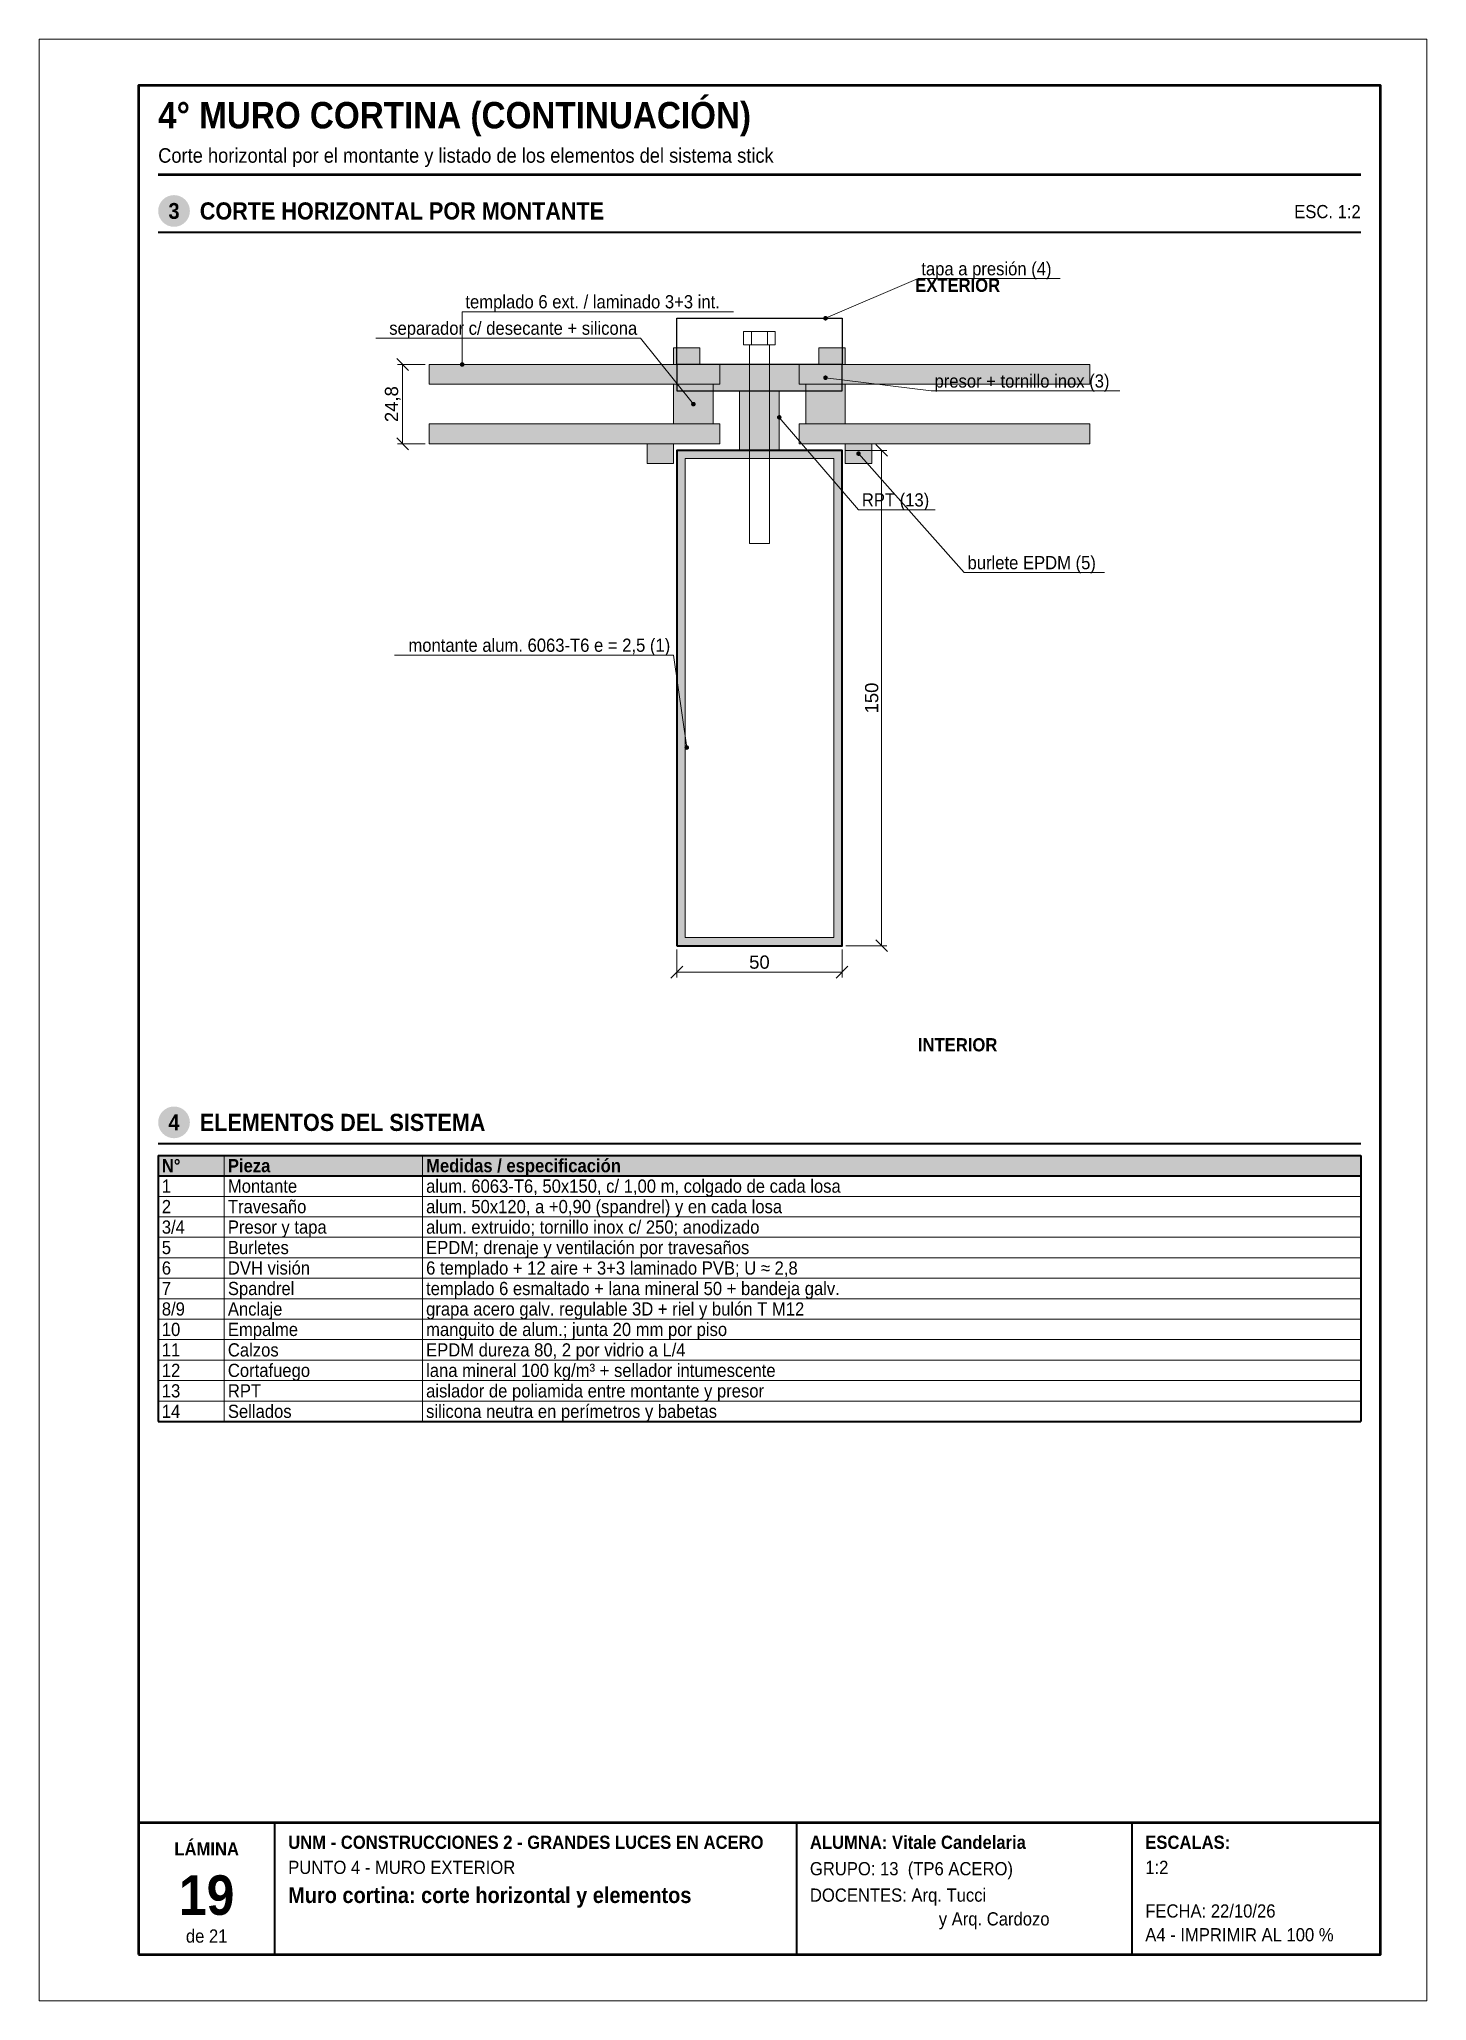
# Model space of a CAD drawing. Header units: millimetres. Extents: x 0 to 210, y 0 to 297.
import ezdxf
from ezdxf.enums import TextEntityAlignment as Align

# ---------------------------------------------------------------- set-up
doc = ezdxf.new("R2010")
doc.units = ezdxf.units.MM
doc.header["$LTSCALE"] = 0.35
for name, color, linetype in [('0-MARCO', 7, 'Continuous'), ('1-SECCION', 7, 'Continuous'), ('1-VISTA', 7, 'Continuous'), ('2-RAYADO', 8, 'Continuous'), ('3-COTAS', 7, 'Continuous'), ('3-REFS', 7, 'Continuous'), ('3-TABLAS', 7, 'Continuous'), ('3-TEXTOS', 7, 'Continuous'), ('3-TITULOS', 7, 'Continuous')]:
    doc.layers.add(name, color=color, linetype=linetype)
doc.styles.add('ARIAL', font='arial.ttf')
doc.styles.add('ARIAL-NEGRITA', font='arialbd.ttf')
doc.dimstyles.new('A4', dxfattribs={"dimtxt": 2, "dimasz": 1.1, "dimexe": 0.8, "dimexo": 0.6, "dimgap": 0.5, "dimtad": 1, "dimdec": 0, "dimtxsty": 'ARIAL', "dimtsz": 0.9, "dimcen": 2.5, "dimclrd": 7, "dimclre": 7, "dimclrt": 7, "dimazin": 3, "dimtfac": 1, "dimtmove": 0, "dimatfit": 3, "dimlwd": 13, "dimlwe": 13, "dimarcsym": 0})

msp = doc.modelspace()

# ---------------------------------------------------------------- hatches: boundary and pattern name
at = {"layer": '2-RAYADO', "true_color": 0x3c3c3c}
h = msp.add_hatch(color=250, dxfattribs=at)
h.dxf.hatch_style = 1
h.paths.add_polyline_path([(100, 247.75), (96, 247.75), (96, 250.25), (100, 250.25)])
h = msp.add_hatch(color=250, dxfattribs=at)
h.dxf.hatch_style = 1
h.paths.add_polyline_path([(118, 247.75), (122, 247.75), (122, 250.25), (118, 250.25)])
at = {"layer": '2-RAYADO', "true_color": 0xebebeb}
h = msp.add_hatch(color=7, dxfattribs=at)
h.dxf.hatch_style = 1
h.paths.add_polyline_path([(103, 244.75), (59, 244.75), (59, 247.75), (103, 247.75)])
at = {"layer": '2-RAYADO', "true_color": 0x3c3c3c}
h = msp.add_hatch(color=250, dxfattribs=at)
h.dxf.hatch_style = 1
h.paths.add_polyline_path([(96.5, 243.75), (121.5, 243.75), (121.5, 247.75), (96.5, 247.75)])
at = {"layer": '2-RAYADO', "true_color": 0xebebeb}
h = msp.add_hatch(color=7, dxfattribs=at)
h.dxf.hatch_style = 1
h.paths.add_polyline_path([(115, 244.75), (159, 244.75), (159, 247.75), (115, 247.75)])
at = {"layer": '2-RAYADO', "true_color": 0xd7d7d7}
h = msp.add_hatch(color=254, dxfattribs=at)
h.dxf.hatch_style = 1
h.paths.add_polyline_path([(102, 238.75), (96, 238.75), (96, 244.75), (102, 244.75)])
h = msp.add_hatch(color=254, dxfattribs=at)
h.dxf.hatch_style = 1
h.paths.add_polyline_path([(106, 234.75), (112, 234.75), (112, 243.75), (106, 243.75)])
h = msp.add_hatch(color=254, dxfattribs=at)
h.dxf.hatch_style = 1
h.paths.add_polyline_path([(116, 238.75), (122, 238.75), (122, 244.75), (116, 244.75)])
at = {"layer": '2-RAYADO', "true_color": 0xebebeb}
h = msp.add_hatch(color=7, dxfattribs=at)
h.dxf.hatch_style = 1
h.paths.add_polyline_path([(103, 235.75), (59, 235.75), (59, 238.75), (103, 238.75)])
h = msp.add_hatch(color=7, dxfattribs=at)
h.dxf.hatch_style = 1
h.paths.add_polyline_path([(115, 235.75), (159, 235.75), (159, 238.75), (115, 238.75)])
at = {"layer": '2-RAYADO', "true_color": 0x3c3c3c}
h = msp.add_hatch(color=250, dxfattribs=at)
h.dxf.hatch_style = 1
h.paths.add_polyline_path([(96, 232.75), (92, 232.75), (92, 235.75), (96, 235.75)])
h = msp.add_hatch(color=250, dxfattribs=at)
h.dxf.hatch_style = 1
h.paths.add_polyline_path([(96.5, 159.75), (121.5, 159.75), (121.5, 234.75), (96.5, 234.75)])
h.paths.add_polyline_path([(97.75, 161), (120.25, 161), (120.25, 233.5), (97.75, 233.5)])
h = msp.add_hatch(color=250, dxfattribs=at)
h.dxf.hatch_style = 1
h.paths.add_polyline_path([(122, 232.75), (126, 232.75), (126, 235.75), (122, 235.75)])
at = {"layer": '3-REFS'}
h = msp.add_hatch(color=7, dxfattribs=at)
h.dxf.hatch_style = 1
edge = h.paths.add_edge_path()
edge.add_arc((119, 254.75), 0.35, 0, 360)
h = msp.add_hatch(color=7, dxfattribs=at)
h.dxf.hatch_style = 1
edge = h.paths.add_edge_path()
edge.add_arc((64, 247.75), 0.35, 0, 360)
h = msp.add_hatch(color=7, dxfattribs=at)
h.dxf.hatch_style = 1
edge = h.paths.add_edge_path()
edge.add_arc((119, 245.75), 0.35, 0, 360)
h = msp.add_hatch(color=7, dxfattribs=at)
h.dxf.hatch_style = 1
edge = h.paths.add_edge_path()
edge.add_arc((99, 241.75), 0.35, 0, 360)
h = msp.add_hatch(color=7, dxfattribs=at)
h.dxf.hatch_style = 1
edge = h.paths.add_edge_path()
edge.add_arc((112, 239.75), 0.35, 0, 360)
h = msp.add_hatch(color=7, dxfattribs=at)
h.dxf.hatch_style = 1
edge = h.paths.add_edge_path()
edge.add_arc((124, 234.25), 0.35, 0, 360)
h = msp.add_hatch(color=7, dxfattribs=at)
h.dxf.hatch_style = 1
edge = h.paths.add_edge_path()
edge.add_arc((98, 189.75), 0.35, 0, 360)
at = {"layer": '3-TABLAS', "true_color": 0xe6e6e6}
h = msp.add_hatch(color=254, dxfattribs=at)
h.dxf.hatch_style = 1
h.paths.add_polyline_path([(18, 128), (200, 128), (200, 124.9), (18, 124.9)])
at = {"layer": '3-TITULOS'}
h = msp.add_hatch(color=7, dxfattribs=at)
h.dxf.hatch_style = 1
edge = h.paths.add_edge_path()
edge.add_arc((20.4, 271), 2.4, 0, 360)
h = msp.add_hatch(color=7, dxfattribs=at)
h.dxf.hatch_style = 1
edge = h.paths.add_edge_path()
edge.add_arc((20.4, 133), 2.4, 0, 360)

# ---------------------------------------------------------------- linework, layer by layer
at = {"layer": '0-MARCO', "color": 9, "lineweight": 0}
msp.add_lwpolyline([(0, 0), (210, 0), (210, 297), (0, 297)], close=True, dxfattribs=at)
at = {"layer": '0-MARCO', "lineweight": 50}
msp.add_lwpolyline([(15, 7), (203, 7), (203, 290), (15, 290)], close=True, dxfattribs=at)
msp.add_lwpolyline([(15, 27), (203, 27)], dxfattribs=at)
at = {"layer": '0-MARCO', "lineweight": 35}
for points in [[(35.68, 7), (35.68, 27)], [(114.64, 7), (114.64, 27)], [(165.4, 7), (165.4, 27)]]:
    msp.add_lwpolyline(points, dxfattribs=at)
at = {"layer": '1-SECCION', "lineweight": 25}
msp.add_lwpolyline([(96.5, 247.75), (96.5, 254.75), (121.5, 254.75), (121.5, 247.75)], dxfattribs=at)
at = {"layer": '1-SECCION', "lineweight": 18}
for points in [[(59, 244.75), (103, 244.75), (103, 247.75), (59, 247.75)], [(115, 244.75), (159, 244.75), (159, 247.75), (115, 247.75)], [(106, 234.75), (112, 234.75), (112, 243.75), (106, 243.75)], [(59, 235.75), (103, 235.75), (103, 238.75), (59, 238.75)], [(115, 235.75), (159, 235.75), (159, 238.75), (115, 238.75)], [(97.75, 161), (120.25, 161), (120.25, 233.5), (97.75, 233.5)]]:
    msp.add_lwpolyline(points, close=True, dxfattribs=at)
at = {"layer": '1-SECCION', "lineweight": 25}
msp.add_lwpolyline([(96.5, 243.75), (121.5, 243.75), (121.5, 247.75), (96.5, 247.75)], close=True, dxfattribs=at)
at = {"layer": '1-SECCION', "lineweight": 35}
msp.add_lwpolyline([(96.5, 159.75), (121.5, 159.75), (121.5, 234.75), (96.5, 234.75)], close=True, dxfattribs=at)
at = {"layer": '1-VISTA', "lineweight": 13}
for points in [[(106.6, 252.75), (106.6, 250.75), (111.4, 250.75), (111.4, 252.75)], [(96, 247.75), (100, 247.75), (100, 250.25), (96, 250.25)], [(118, 247.75), (122, 247.75), (122, 250.25), (118, 250.25)], [(96, 238.75), (102, 238.75), (102, 244.75), (96, 244.75)], [(116, 238.75), (122, 238.75), (122, 244.75), (116, 244.75)], [(92, 232.75), (96, 232.75), (96, 235.75), (92, 235.75)], [(122, 232.75), (126, 232.75), (126, 235.75), (122, 235.75)]]:
    msp.add_lwpolyline(points, close=True, dxfattribs=at)
for points in [[(107.8, 252.75), (107.8, 250.75)], [(110.2, 252.75), (110.2, 250.75)]]:
    msp.add_lwpolyline(points, dxfattribs=at)
at = {"layer": '1-VISTA', "lineweight": 18}
msp.add_lwpolyline([(107.5, 250.75), (107.5, 220.65), (110.5, 220.65), (110.5, 250.75)], dxfattribs=at)
at = {"layer": '3-REFS', "lineweight": 13}
for points in [[(119, 254.75), (133, 260.75)], [(133, 260.75), (154.51, 260.75)], [(64, 247.75), (64, 255.75)], [(64, 255.75), (105.07, 255.75)], [(91, 251.75), (50.95, 251.75)], [(99, 241.75), (91, 251.75)], [(119, 245.75), (135, 243.75)], [(135, 243.75), (163.56, 243.75)], [(112, 239.75), (124, 225.75)], [(124, 234.25), (140, 216.25)], [(124, 225.75), (135.61, 225.75)], [(140, 216.25), (161.21, 216.25)], [(96, 203.75), (53.77, 203.75)], [(98, 189.75), (96, 203.75)]]:
    msp.add_lwpolyline(points, dxfattribs=at)
at = {"layer": '3-TABLAS', "lineweight": 35}
for points in [[(18, 128), (200, 128)], [(18, 128), (18, 87.7)], [(200, 128), (200, 87.7)], [(18, 124.9), (200, 124.9)], [(18, 87.7), (200, 87.7)]]:
    msp.add_lwpolyline(points, dxfattribs=at)
at = {"layer": '3-TABLAS', "lineweight": 13}
for points in [[(28, 128), (28, 87.7)], [(58, 128), (58, 87.7)], [(18, 121.8), (200, 121.8)], [(18, 118.7), (200, 118.7)], [(18, 115.6), (200, 115.6)], [(18, 112.5), (200, 112.5)], [(18, 109.4), (200, 109.4)], [(18, 106.3), (200, 106.3)], [(18, 103.2), (200, 103.2)], [(18, 100.1), (200, 100.1)], [(18, 97), (200, 97)], [(18, 93.9), (200, 93.9)], [(18, 90.8), (200, 90.8)]]:
    msp.add_lwpolyline(points, dxfattribs=at)
at = {"layer": '3-TITULOS', "lineweight": 50}
msp.add_lwpolyline([(18, 276.5), (200, 276.5)], dxfattribs=at)
at = {"layer": '3-TITULOS', "lineweight": 35}
for points in [[(18, 267.8), (200, 267.8)], [(18, 129.8), (200, 129.8)]]:
    msp.add_lwpolyline(points, dxfattribs=at)

# ---------------------------------------------------------------- texts
at = {"layer": '3-TABLAS', "width": 0.9}
for s, style, p in [('N°', 'ARIAL-NEGRITA', (18.55, 125.45)), ('Pieza', 'ARIAL-NEGRITA', (28.55, 125.45)), ('Medidas / especificación', 'ARIAL-NEGRITA', (58.55, 125.45)), ('1', 'ARIAL', (18.55, 122.35)), ('Montante', 'ARIAL', (28.55, 122.35)), ('alum. 6063-T6, 50x150, c/ 1,00 m, colgado de cada losa', 'ARIAL', (58.55, 122.35)), ('2', 'ARIAL', (18.55, 119.25)), ('Travesaño', 'ARIAL', (28.55, 119.25)), ('alum. 50x120, a +0,90 (spandrel) y en cada losa', 'ARIAL', (58.55, 119.25)), ('3/4', 'ARIAL', (18.55, 116.15)), ('Presor y tapa', 'ARIAL', (28.55, 116.15)), ('alum. extruido; tornillo inox c/ 250; anodizado', 'ARIAL', (58.55, 116.15)), ('5', 'ARIAL', (18.55, 113.05)), ('Burletes', 'ARIAL', (28.55, 113.05)), ('EPDM; drenaje y ventilación por travesaños', 'ARIAL', (58.55, 113.05)), ('6', 'ARIAL', (18.55, 109.95)), ('DVH visión', 'ARIAL', (28.55, 109.95)), ('6 templado + 12 aire + 3+3 laminado PVB; U ≈ 2,8', 'ARIAL', (58.55, 109.95)), ('7', 'ARIAL', (18.55, 106.85)), ('Spandrel', 'ARIAL', (28.55, 106.85)), ('templado 6 esmaltado + lana mineral 50 + bandeja galv.', 'ARIAL', (58.55, 106.85)), ('8/9', 'ARIAL', (18.55, 103.75)), ('Anclaje', 'ARIAL', (28.55, 103.75)), ('grapa acero galv. regulable 3D + riel y bulón T M12', 'ARIAL', (58.55, 103.75)), ('10', 'ARIAL', (18.55, 100.65)), ('Empalme', 'ARIAL', (28.55, 100.65)), ('manguito de alum.; junta 20 mm por piso', 'ARIAL', (58.55, 100.65)), ('11', 'ARIAL', (18.55, 97.55)), ('Calzos', 'ARIAL', (28.55, 97.55)), ('EPDM dureza 80, 2 por vidrio a L/4', 'ARIAL', (58.55, 97.55)), ('12', 'ARIAL', (18.55, 94.45)), ('Cortafuego', 'ARIAL', (28.55, 94.45)), ('lana mineral 100 kg/m³ + sellador intumescente', 'ARIAL', (58.55, 94.45)), ('13', 'ARIAL', (18.55, 91.35)), ('RPT', 'ARIAL', (28.55, 91.35)), ('aislador de poliamida entre montante y presor', 'ARIAL', (58.55, 91.35)), ('14', 'ARIAL', (18.55, 88.25)), ('Sellados', 'ARIAL', (28.55, 88.25)), ('silicona neutra en perímetros y babetas', 'ARIAL', (58.55, 88.25))]:
    msp.add_text(s, height=2, dxfattribs=dict(at, style=style)).set_placement(p)
at = {"layer": '3-TEXTOS', "width": 0.9}
for s, height, style, p in [('tapa a presión (4)', 2, 'ARIAL', (133.5, 261.25)), ('templado 6 ext. / laminado 3+3 int.', 2, 'ARIAL', (64.5, 256.25)), ('presor + tornillo inox (3)', 2, 'ARIAL', (135.5, 244.25)), ('RPT (13)', 2, 'ARIAL', (124.5, 226.25)), ('burlete EPDM (5)', 2, 'ARIAL', (140.5, 216.75)), ('UNM - CONSTRUCCIONES 2 - GRANDES LUCES EN ACERO', 2, 'ARIAL-NEGRITA', (37.68, 23)), ('ALUMNA: Vitale Candelaria', 2, 'ARIAL-NEGRITA', (116.64, 23)), ('ESCALAS:', 2, 'ARIAL-NEGRITA', (167.4, 23)), ('PUNTO 4 - MURO EXTERIOR', 2, 'ARIAL', (37.68, 19.2)), ('GRUPO: 13  (TP6 ACERO)', 2, 'ARIAL', (116.64, 19)), ('1:2', 2, 'ARIAL', (167.4, 19.2)), ('Muro cortina: corte horizontal y elementos', 2.4, 'ARIAL-NEGRITA', (37.68, 14.8)), ('DOCENTES: Arq. Tucci', 2, 'ARIAL', (116.64, 15)), ('y Arq. Cardozo', 2, 'ARIAL', (136.14, 11.4)), ('FECHA: 22/10/26', 2, 'ARIAL', (167.4, 12.6)), ('A4 - IMPRIMIR AL 100 %', 2, 'ARIAL', (167.4, 9))]:
    msp.add_text(s, height=height, dxfattribs=dict(at, style=style)).set_placement(p)
at = {"layer": '3-TEXTOS', "style": 'ARIAL-NEGRITA', "width": 0.9}
for s, p in [('EXTERIOR', (139, 259.75)), ('INTERIOR', (139, 144.75))]:
    msp.add_text(s, height=2, dxfattribs=at).set_placement(p, align=Align.MIDDLE_CENTER)
at = {"layer": '3-TEXTOS', "style": 'ARIAL', "width": 0.9}
for s, p in [('separador c/ desecante + silicona', (90.5, 252.25)), ('montante alum. 6063-T6 e = 2,5 (1)', (95.5, 204.25))]:
    msp.add_text(s, height=2, dxfattribs=at).set_placement(p, align=Align.RIGHT)
at = {"layer": '3-TITULOS', "width": 0.9}
for s, height, style, p in [('4° MURO CORTINA (CONTINUACIÓN)', 4, 'ARIAL-NEGRITA', (18, 283.5)), ('Corte horizontal por el montante y listado de los elementos del sistema stick', 2.2, 'ARIAL', (18, 278.3))]:
    msp.add_text(s, height=height, dxfattribs=dict(at, style=style)).set_placement(p)
at = {"layer": '3-TITULOS', "color": 7, "true_color": 0xffffff, "style": 'ARIAL-NEGRITA', "width": 0.9}
for s, p in [('3', (20.4, 271)), ('4', (20.4, 133))]:
    msp.add_text(s, height=2.4, dxfattribs=at).set_placement(p, align=Align.MIDDLE_CENTER)
at = {"layer": '3-TITULOS', "style": 'ARIAL-NEGRITA', "width": 0.9}
for s, p in [('CORTE HORIZONTAL POR MONTANTE', (24.3, 271)), ('ELEMENTOS DEL SISTEMA', (24.3, 133))]:
    msp.add_text(s, height=2.6, dxfattribs=at).set_placement(p, align=Align.MIDDLE_LEFT)
at = {"layer": '3-TITULOS', "style": 'ARIAL', "width": 0.9}
msp.add_text('ESC. 1:2', height=2, dxfattribs=at).set_placement((200, 270.9), align=Align.MIDDLE_RIGHT)
at = {"layer": '3-TITULOS', "width": 0.9}
for s, height, style, p in [('LÁMINA', 2, 'ARIAL-NEGRITA', (25.34, 23)), ('19', 6, 'ARIAL-NEGRITA', (25.34, 16)), ('de 21', 2, 'ARIAL', (25.34, 9.8))]:
    msp.add_text(s, height=height, dxfattribs=dict(at, style=style)).set_placement(p, align=Align.MIDDLE_CENTER)

# ---------------------------------------------------------------- dimensions: what is measured, and where the dimension line sits
at = {"layer": '3-COTAS'}
msp.add_linear_dim(base=(55, 235.75), p1=(59, 235.75), p2=(59, 247.75), angle=90, text='24,8', dimstyle='A4', override={"dimlfac": 2}, dxfattribs=at).render()
msp.add_linear_dim(base=(127.5, 159.75), p1=(121.5, 159.75), p2=(121.5, 234.75), angle=90, dimstyle='A4', override={"dimlfac": 2}, dxfattribs=at).render()
msp.add_linear_dim(base=(96.5, 155.75), p1=(96.5, 159.75), p2=(121.5, 159.75), dimstyle='A4', override={"dimlfac": 2}, dxfattribs=at).render()

doc.saveas('drawing.dxf')
